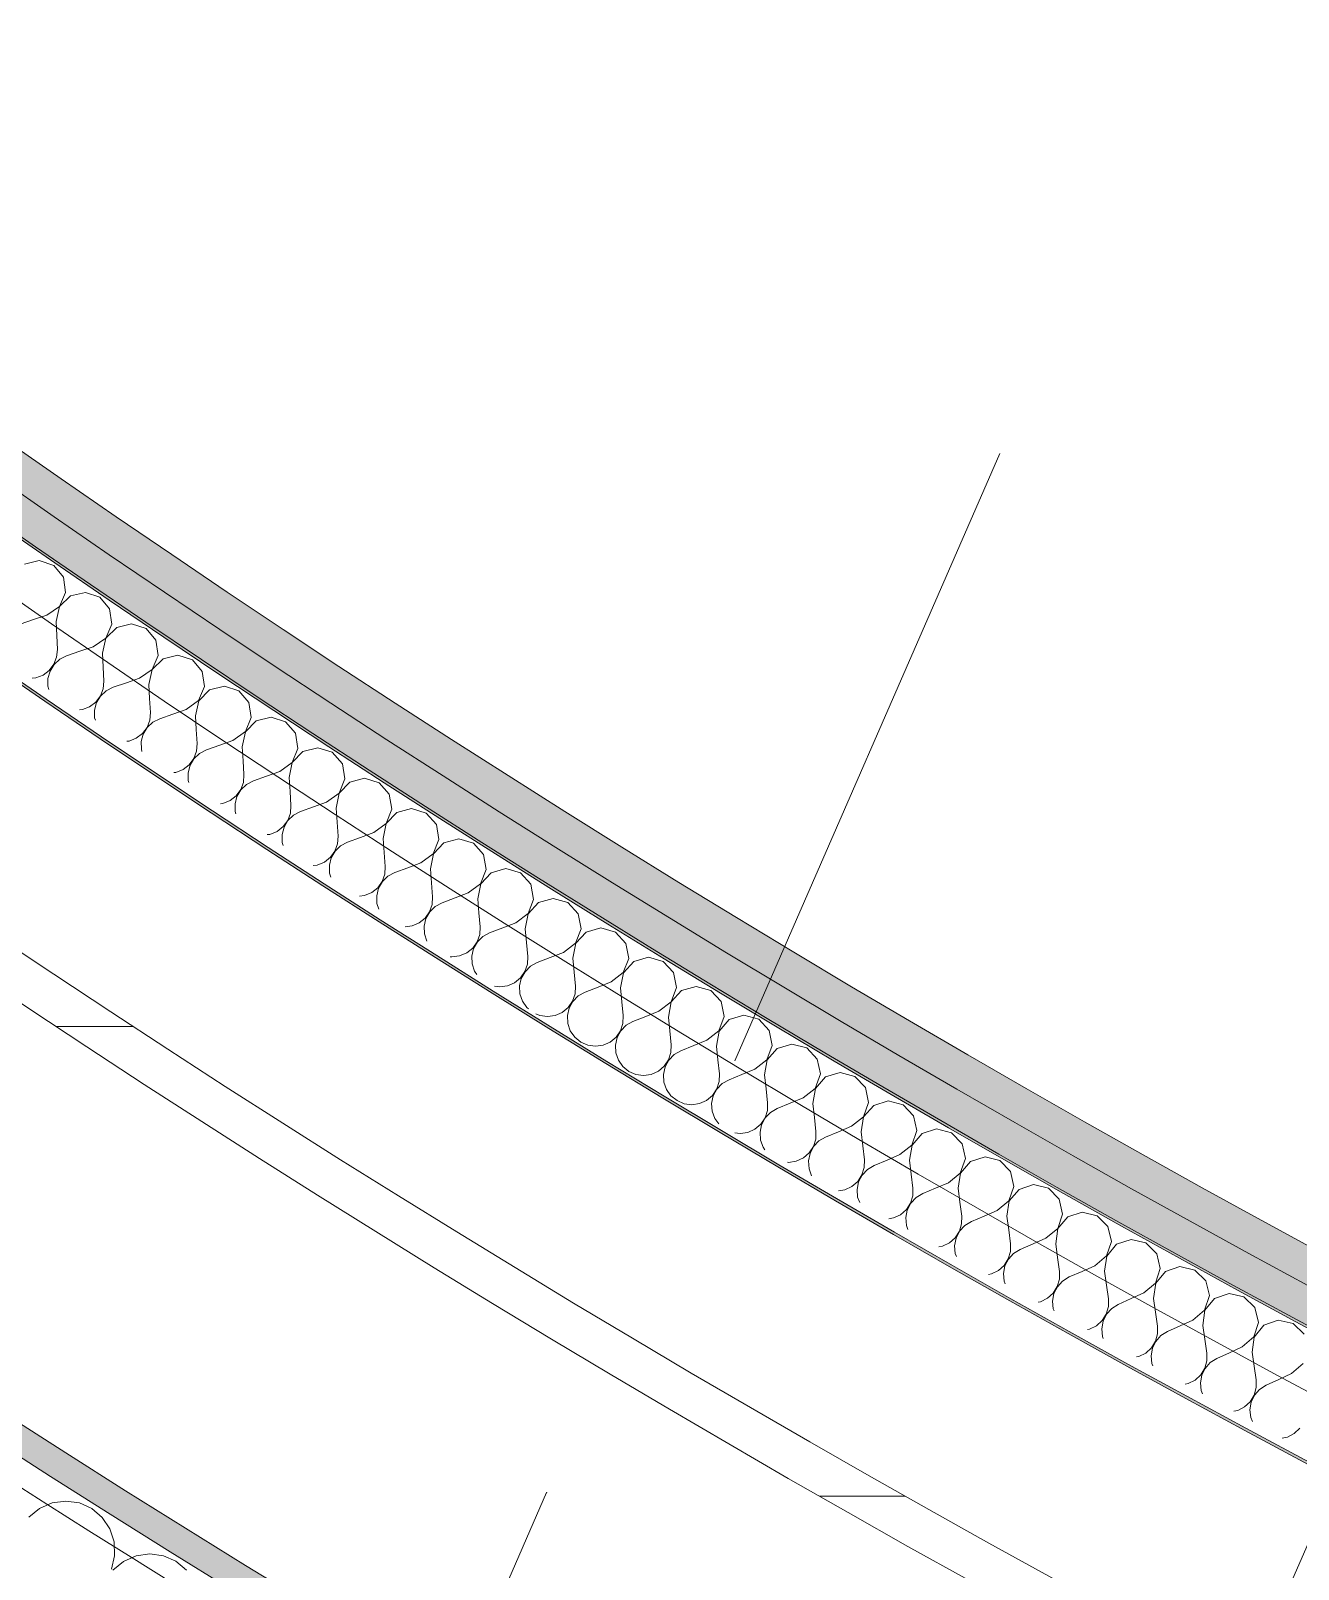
# Model space of a CAD drawing. Header units: millimetres. Extents: x -89663 to 74273, y -103666 to 18539.
# Drawn here: x -38769 to -38229, y -69031 to -68376 of the extents above; entities that cross this region are included whole.
import ezdxf
from ezdxf.enums import TextEntityAlignment as Align

# ---------------------------------------------------------------- set-up
doc = ezdxf.new("R2010")
doc.units = ezdxf.units.MM
doc.header["$MEASUREMENT"] = 0
for name, pattern in [('Dashed', [564.444447, 282.222223, -282.222223]), ('Double Dashed', [1093.611073, 529.166651, -211.666656, 141.111112, -211.666656]), ('Hidden Line', [55, 45, -10])]:
    doc.linetypes.add(name, pattern=pattern)
for name, color, linetype in [('A-25-M_Wall_Ext', 7, 'Continuous'), ('A-25-M_Wall_Int', 7, 'Continuous'), ('A-95-MC_Marker_Section_P2.Marker', 7, 'Continuous'), ('New_A-05-M_Gross_Int_Circulation', 7, 'Continuous'), ('New_A-15-MG_Structural_Grid_Phase_2', 7, 'Continuous'), ('New_A-20-M_Floor_Slab', 7, 'Continuous'), ('New_A-20-M_Hard_Landscape', 7, 'Continuous'), ('New_A-25-M_Wall_Ext', 7, 'Continuous'), ('New_A-25-M_Wall_Int', 7, 'Continuous'), ('New_A-40-M_Soft_Landscaping_P2', 7, 'Continuous')]:
    doc.layers.add(name, color=color, linetype=linetype)
for name, color, linetype, lineweight in [('A-25-M_Wall_Ext_Pen_No__87', 8, 'Continuous', 20), ('A-25-M_Wall_Int_Pen_No__193', 7, 'Continuous', 18), ('A-95-MC_Marker_Section_P2.Marker_Pen_No__1', 7, 'Continuous', 13), ('New_A-20-M_Floor_Slab_Pen_No__89', 8, 'Continuous', 20), ('New_A-25-M_Wall_Ext_Pen_No__87', 8, 'Continuous', 20), ('New_A-25-M_Wall_Int_Pen_No__1', 7, 'Continuous', 13), ('New_A-25-M_Wall_Int_Pen_No__150', 7, 'Continuous', 0), ('New_A-40-M_Soft_Landscaping_P2_Pen_No__150', 7, 'Continuous', 0), ('New_ArchiCAD Zone Stamps_Pen_No__9', 7, 'Continuous', 13)]:
    doc.layers.add(name, color=color, linetype=linetype, lineweight=lineweight)
for name, color, linetype, lineweight, true_color in [('A-25-M_Wall_Int_Pen_No__107', 7, 'Continuous', 15, 0xa6a6a6), ('A-25-M_Wall_Int_Pen_No__149', 7, 'Continuous', 0, 0x2a2a2a), ('New_A-05-M_Gross_Int_Circulation_Pen_No__74', 7, 'Continuous', 20, 0x606060), ('New_A-15-MG_Structural_Grid_Phase_2_Pen_No__222', 7, 'Continuous', 13, 0x65af33), ('New_A-20-M_Hard_Landscape_Pen_No__53', 7, 'Continuous', 35, 0x444444), ('New_A-25-M_Wall_Ext_Pen_No__107', 7, 'Continuous', 15, 0xa6a6a6), ('New_A-25-M_Wall_Ext_Pen_No__27', 7, 'Continuous', 50, 0x2a2a2a), ('New_A-25-M_Wall_Int_Pen_No__107', 7, 'Continuous', 15, 0xa6a6a6), ('New_A-25-M_Wall_Int_Pen_No__81', 7, 'Continuous', 20, 0x6a6a6a)]:
    doc.layers.add(name, color=color, linetype=linetype, lineweight=lineweight, true_color=true_color)
doc.styles.add('GENERATED_STYLE_1', font='')
doc.styles.add('GENERATED_STYLE_3', font='')
doc.styles.get('GENERATED_STYLE_1').set_extended_font_data('Arial', bold=True)
doc.styles.get('GENERATED_STYLE_3').set_extended_font_data('Arial')

# ---------------------------------------------------------------- blocks, each defined once
blk = doc.blocks.new('Stair 07 _INB 0168_3_1', base_point=(-36902.6, -62923.54))
at = {"layer": 'New_A-05-M_Gross_Int_Circulation_Pen_No__74', "linetype": 'Continuous'}
blk.add_arc((-35590.81, -64044.6), 5572.84, 205.17635, 243.44538, dxfattribs=at)
at = {"layer": 'New_ArchiCAD Zone Stamps_Pen_No__9'}
for tag, height, style, p in [('ROOM_NAME', 250, 'GENERATED_STYLE_1', (-37168.15, -61611.29)), ('zoneNameLine2', 250, 'GENERATED_STYLE_1', (-37356.58, -62043.42)), ('ROOM_NUMBER', 200, 'GENERATED_STYLE_3', (-37545.01, -62464.13)), ('measuredAreaCode', 200, 'GENERATED_STYLE_3', (-37702.04, -62824.24)), ('DUMMY_649', 200, 'GENERATED_STYLE_3', (-37394.63, -62958.28)), ('DUMMY_650', 200, 'GENERATED_STYLE_3', (-36905.29, -63171.66)), ('DUMMY_651', 133.33, 'GENERATED_STYLE_3', (-36626, -63278.2))]:
    blk.add_attdef(tag, text='', height=height, rotation=336.44041, dxfattribs=dict(at, style=style)).set_placement(p, align=Align.TOP_LEFT)
blk = doc.blocks.new('Mesh_5_1', base_point=(-56628.5, -71821.01))
at = {"layer": 'New_A-20-M_Hard_Landscape_Pen_No__53', "linetype": 'Continuous', "flags": 128}
blk.add_lwpolyline([(-50733.29, -76386.27), (-45824.1, -78214.16), (-37862.26, -79362.98), (-25566.81, -79831.65), (-15524.66, -79453.14, 0.018331), (-5629.03, -78358.93), (-5812.18, -77015.43, 0.064555), (8110.91, -71321.81), (8166.87, -71194.51), (9811.35, -67453.22), (11682.05, -63197.26), (9115.45, -62078.09), (8602.87, -63253.59), (5945.5, -69347.79, -0.091986), (-14657.07, -75939.89), (-17579.25, -76160.81, -0.138824), (-37194.67, -72335.54, -0.171752), (-44779.44, -64647.12), (-44956.5, -64631.22), (-45033.77, -63133.21), (-45111.04, -61635.21), (-45188.32, -60137.2), (-45265.59, -58639.19), (-51572.37, -58963.59)], format="xyb", dxfattribs=at)
blk = doc.blocks.new('Mesh_33_1', base_point=(-40933.13, -67038.12))
at = {"layer": 'New_A-40-M_Soft_Landscaping_P2_Pen_No__150', "linetype": 'Continuous', "flags": 128}
blk.add_lwpolyline([(-40933.13, -67038.12, 0.320491), (-40900.75, -69852.74, 0.075053), (-37194.67, -72335.54, 0.135492), (-17580.92, -76160.23), (-17996.04, -70642.96, -0.183873), (-38079.88, -69688.08, -0.169448), (-40869.93, -67158.76, -0.091733)], format="xyb", close=True, dxfattribs=at)
blk = doc.blocks.new('Mesh_34_1', base_point=(-38055.11, -69698.86))
at = {"layer": 'New_A-40-M_Soft_Landscaping_P2_Pen_No__150', "linetype": 'Continuous', "flags": 128}
blk.add_lwpolyline([(-38055.11, -69698.86, -0.169694), (-40869.93, -67158.76, 0.334983), (-40169.42, -69894.96, 0.065126), (-36684.41, -71850.78, 0.165018), (-17774.28, -73559.95), (-17996.04, -70642.96, -0.183626)], format="xyb", close=True, dxfattribs=at)
blk = doc.blocks.new('Slab_46_1', base_point=(-44734.13, -52924.74))
at = {"layer": 'New_A-20-M_Floor_Slab_Pen_No__89', "linetype": 'Continuous', "flags": 128}
blk.add_lwpolyline([(-44734.13, -52924.74), (-44734.3, -52924.72, -0.179811), (-34721.45, -33027.69), (-34721.92, -33027.18), (-25959.6, -24873.2), (-20981.62, -27043.85), (-17009.56, -17934.66), (-17703.34, -17189.12), (-11222.85, -11158.55), (-10852.64, -11556.37), (-2918.66, -4173.23), (921.42, -599.75), (3259.49, -1619.27), (2636.44, -2195.91), (2144.41, -3324.28), (-4596.33, -18782.94), (-10337.07, -31948.28), (-13252.03, -30677.22), (-20095.26, -46371.16, -0.415568), (-30017.22, -50195.91), (-38341.96, -69287.69, -0.234037), (-41521.39, -64901.11, -0.022084), (-42146.95, -60901.38), (-44895.69, -59706.59, -0.043731)], format="xyb", close=True, dxfattribs=at)
blk = doc.blocks.new('*X542')
at = {"layer": 'New_A-25-M_Wall_Int_Pen_No__150', "linetype": 'Continuous'}
for p, q in [((-38765.38, -68601.51), (-38771.73, -68602.97)), ((-38759.22, -68603.6), (-38765.38, -68601.51)), ((-38755.08, -68608.61), (-38759.22, -68603.6)), ((-38754.18, -68615.06), (-38755.08, -68608.61)), ((-38756.79, -68621.01), (-38754.18, -68615.06)), ((-38752.1, -68616.48), (-38756.72, -68621.07)), ((-38745.77, -68615), (-38752.1, -68616.48)), ((-38739.6, -68617.06), (-38745.77, -68615)), ((-38735.43, -68622.06), (-38739.6, -68617.06)), ((-38762.16, -68624.7), (-38756.79, -68621.01)), ((-38756.72, -68621.07), (-38758.22, -68627.4)), ((-38734.5, -68628.5), (-38735.43, -68622.06)), ((-38767.81, -68626.6), (-38773.46, -68628.49)), ((-38762.16, -68624.7), (-38767.81, -68626.6)), ((-38758.22, -68627.4), (-38757.95, -68633.35)), ((-38737.1, -68634.47), (-38734.5, -68628.5)), ((-38732.42, -68629.91), (-38737.02, -68634.52)), ((-38726.09, -68628.4), (-38732.42, -68629.91)), ((-38719.91, -68630.44), (-38726.09, -68628.4)), ((-38757.95, -68633.35), (-38757.68, -68639.31)), ((-38742.44, -68638.17), (-38737.1, -68634.47)), ((-38737.02, -68634.52), (-38738.49, -68640.86)), ((-38715.73, -68635.42), (-38719.91, -68630.44)), ((-38714.77, -68641.86), (-38715.73, -68635.42)), ((-38759.17, -68645.65), (-38757.98, -68642.58)), ((-38757.98, -68642.58), (-38757.68, -68639.31)), ((-38753.73, -68642.01), (-38756.67, -68643.48)), ((-38748.09, -68640.09), (-38753.73, -68642.01)), ((-38742.44, -68638.17), (-38748.09, -68640.09)), ((-38738.49, -68640.86), (-38738.2, -68646.81)), ((-38717.34, -68647.83), (-38714.77, -68641.86)), ((-38712.68, -68643.26), (-38717.26, -68647.89)), ((-38706.36, -68641.73), (-38712.68, -68643.26)), ((-38700.17, -68643.74), (-38706.36, -68641.73)), ((-38763.78, -68650.24), (-38761.15, -68648.27)), ((-38760.81, -68648.5), (-38761.69, -68651.67)), ((-38761.15, -68648.27), (-38759.17, -68645.65)), ((-38759.09, -68645.7), (-38760.81, -68648.5)), ((-38756.67, -68643.48), (-38759.09, -68645.7)), ((-38738.2, -68646.81), (-38737.91, -68652.76)), ((-38722.67, -68651.56), (-38717.34, -68647.83)), ((-38717.26, -68647.89), (-38718.71, -68654.23)), ((-38695.97, -68648.7), (-38700.17, -68643.74)), ((-38694.98, -68655.13), (-38695.97, -68648.7)), ((-38768.43, -68651.56), (-38766.86, -68651.42)), ((-38766.86, -68651.42), (-38763.78, -68650.24)), ((-38761.69, -68651.67), (-38761.67, -68654.96)), ((-38761.67, -68654.96), (-38761.27, -68656.33)), ((-38739.37, -68659.11), (-38738.2, -68656.04)), ((-38738.2, -68656.04), (-38737.91, -68652.76)), ((-38733.94, -68655.44), (-38736.88, -68656.93)), ((-38728.31, -68653.51), (-38733.94, -68655.44)), ((-38722.67, -68651.56), (-38728.31, -68653.51)), ((-38718.71, -68654.23), (-38718.4, -68660.18)), ((-38697.53, -68661.12), (-38694.98, -68655.13)), ((-38686.58, -68654.97), (-38692.89, -68656.53)), ((-38680.38, -68656.95), (-38686.58, -68654.97)), ((-38743.96, -68663.72), (-38741.34, -68661.74)), ((-38741, -68661.97), (-38741.86, -68665.14)), ((-38741.34, -68661.74), (-38739.37, -68659.11)), ((-38739.29, -68659.16), (-38741, -68661.97)), ((-38736.88, -68656.93), (-38739.29, -68659.16)), ((-38718.4, -68660.18), (-38718.07, -68666.13)), ((-38702.85, -68664.87), (-38697.53, -68661.12)), ((-38697.45, -68661.17), (-38698.87, -68667.52)), ((-38692.89, -68656.53), (-38697.45, -68661.17)), ((-38676.15, -68661.89), (-38680.38, -68656.95)), ((-38675.14, -68668.32), (-38676.15, -68661.89)), ((-38748.22, -68665.02), (-38747.03, -68664.91)), ((-38747.03, -68664.91), (-38743.96, -68663.72)), ((-38741.86, -68665.14), (-38741.83, -68668.43)), ((-38741.83, -68668.43), (-38741.51, -68669.49)), ((-38719.51, -68672.49), (-38718.35, -68669.41)), ((-38718.35, -68669.41), (-38718.07, -68666.13)), ((-38714.1, -68668.8), (-38717.03, -68670.3)), ((-38708.47, -68666.84), (-38714.1, -68668.8)), ((-38702.85, -68664.87), (-38708.47, -68666.84)), ((-38698.87, -68667.52), (-38698.53, -68673.47)), ((-38677.66, -68674.32), (-38675.14, -68668.32)), ((-38666.73, -68668.12), (-38673.05, -68669.71)), ((-38660.53, -68670.08), (-38666.73, -68668.12)), ((-38724.08, -68677.12), (-38721.47, -68675.12)), ((-38721.12, -68675.35), (-38721.98, -68678.53)), ((-38721.47, -68675.12), (-38719.51, -68672.49)), ((-38719.43, -68672.54), (-38721.12, -68675.35)), ((-38717.03, -68670.3), (-38719.43, -68672.54)), ((-38698.53, -68673.47), (-38698.19, -68679.42)), ((-38682.96, -68678.1), (-38677.66, -68674.32)), ((-38677.58, -68674.37), (-38678.98, -68680.73)), ((-38673.05, -68669.71), (-38677.58, -68674.37)), ((-38656.28, -68675.01), (-38660.53, -68670.08)), ((-38655.25, -68681.43), (-38656.28, -68675.01)), ((-38728.12, -68678.42), (-38727.15, -68678.32)), ((-38727.15, -68678.32), (-38724.08, -68677.12)), ((-38721.98, -68678.53), (-38721.93, -68681.82)), ((-38721.93, -68681.82), (-38721.66, -68682.72)), ((-38698.45, -68682.7), (-38698.19, -68679.42)), ((-38694.2, -68682.07), (-38697.12, -68683.58)), ((-38688.58, -68680.09), (-38694.2, -68682.07)), ((-38682.96, -68678.1), (-38688.58, -68680.09)), ((-38678.98, -68680.73), (-38678.62, -68686.68)), ((-38657.74, -68687.44), (-38655.25, -68681.43)), ((-38646.84, -68681.2), (-38653.14, -68682.81)), ((-38640.63, -68683.13), (-38646.84, -68681.2)), ((-38704.15, -68690.43), (-38701.55, -68688.42)), ((-38701.2, -68688.65), (-38702.04, -68691.83)), ((-38701.55, -68688.42), (-38699.6, -68685.78)), ((-38699.52, -68685.83), (-38701.2, -68688.65)), ((-38699.6, -68685.78), (-38698.45, -68682.7)), ((-38697.12, -68683.58), (-38699.52, -68685.83)), ((-38678.62, -68686.68), (-38678.24, -68692.63)), ((-38663.03, -68691.24), (-38657.74, -68687.44)), ((-38657.66, -68687.49), (-38659.03, -68693.86)), ((-38653.14, -68682.81), (-38657.66, -68687.49)), ((-38636.36, -68688.04), (-38640.63, -68683.13)), ((-38635.3, -68694.46), (-38636.36, -68688.04)), ((-38708.12, -68691.74), (-38707.21, -68691.65)), ((-38707.21, -68691.65), (-38704.15, -68690.43)), ((-38702.04, -68691.83), (-38701.98, -68695.12)), ((-38701.98, -68695.12), (-38701.7, -68696.02)), ((-38678.49, -68695.91), (-38678.24, -68692.63)), ((-38674.25, -68695.26), (-38677.16, -68696.78)), ((-38668.64, -68693.25), (-38674.25, -68695.26)), ((-38663.03, -68691.24), (-38668.64, -68693.25)), ((-38659.03, -68693.86), (-38658.64, -68699.8)), ((-38637.76, -68700.48), (-38635.3, -68694.46)), ((-38626.89, -68694.19), (-38633.19, -68695.83)), ((-38620.67, -68696.1), (-38626.89, -68694.19)), ((-38684.16, -68703.66), (-38681.57, -68701.64)), ((-38681.22, -68701.87), (-38682.05, -68705.05)), ((-38681.57, -68701.64), (-38679.63, -68698.99)), ((-38679.55, -68699.04), (-38681.22, -68701.87)), ((-38679.63, -68698.99), (-38678.49, -68695.91)), ((-38677.16, -68696.78), (-38679.55, -68699.04)), ((-38658.64, -68699.8), (-38658.25, -68705.75)), ((-38643.04, -68704.3), (-38637.76, -68700.48)), ((-38637.68, -68700.53), (-38639.03, -68706.9)), ((-38633.19, -68695.83), (-38637.68, -68700.53)), ((-38616.38, -68700.99), (-38620.67, -68696.1)), ((-38615.29, -68707.4), (-38616.38, -68700.99)), ((-38688.23, -68705), (-38687.21, -68704.89)), ((-38687.21, -68704.89), (-38684.16, -68703.66)), ((-38682.05, -68705.05), (-38681.97, -68708.34)), ((-38681.97, -68708.34), (-38681.65, -68709.38)), ((-38658.48, -68709.03), (-38658.25, -68705.75)), ((-38654.24, -68708.37), (-38657.15, -68709.9)), ((-38648.64, -68706.33), (-38654.24, -68708.37)), ((-38643.04, -68704.3), (-38648.64, -68706.33)), ((-38639.03, -68706.9), (-38638.62, -68712.84)), ((-38617.73, -68713.43), (-38615.29, -68707.4)), ((-38613.18, -68708.76), (-38617.65, -68713.48)), ((-38606.89, -68707.1), (-38613.18, -68708.76)), ((-38600.66, -68708.98), (-38606.89, -68707.1)), ((-38664.12, -68716.81), (-38661.53, -68714.78)), ((-38661.18, -68715.01), (-38662, -68718.19)), ((-38661.53, -68714.78), (-38659.6, -68712.12)), ((-38659.52, -68712.17), (-38661.18, -68715.01)), ((-38659.6, -68712.12), (-38658.48, -68709.03)), ((-38657.15, -68709.9), (-38659.52, -68712.17)), ((-38638.62, -68712.84), (-38638.19, -68718.79)), ((-38622.99, -68717.27), (-38617.73, -68713.43)), ((-38617.65, -68713.48), (-38618.97, -68719.86)), ((-38596.35, -68713.85), (-38600.66, -68708.98)), ((-38595.23, -68720.26), (-38596.35, -68713.85)), ((-38668.43, -68718.19), (-38667.17, -68718.05)), ((-38667.17, -68718.05), (-38664.12, -68716.81)), ((-38662, -68718.19), (-38661.91, -68721.48)), ((-38661.91, -68721.48), (-38661.49, -68722.81)), ((-38638.41, -68722.07), (-38638.19, -68718.79)), ((-38634.18, -68721.39), (-38637.08, -68722.93)), ((-38628.58, -68719.33), (-38634.18, -68721.39)), ((-38622.99, -68717.27), (-38628.58, -68719.33)), ((-38618.97, -68719.86), (-38618.53, -68725.8)), ((-38597.65, -68726.3), (-38595.23, -68720.26)), ((-38593.11, -68721.61), (-38597.57, -68726.35)), ((-38586.83, -68719.92), (-38593.11, -68721.61)), ((-38580.59, -68721.78), (-38586.83, -68719.92)), ((-38576.26, -68726.63), (-38580.59, -68721.78)), ((-38644.02, -68729.87), (-38641.44, -68727.83)), ((-38641.09, -68728.06), (-38641.89, -68731.24)), ((-38641.44, -68727.83), (-38639.52, -68725.16)), ((-38639.44, -68725.22), (-38641.09, -68728.06)), ((-38639.52, -68725.16), (-38638.41, -68722.07)), ((-38637.08, -68722.93), (-38639.44, -68725.22)), ((-38618.53, -68725.8), (-38618.09, -68731.74)), ((-38602.89, -68730.16), (-38597.65, -68726.3)), ((-38597.57, -68726.35), (-38598.86, -68732.73)), ((-38575.12, -68733.04), (-38576.26, -68726.63)), ((-38648.73, -68731.32), (-38647.06, -68731.12)), ((-38647.06, -68731.12), (-38644.02, -68729.87)), ((-38641.89, -68731.24), (-38641.79, -68734.53)), ((-38641.79, -68734.53), (-38641.22, -68736.32)), ((-38619.39, -68738.12), (-38618.29, -68735.03)), ((-38618.29, -68735.03), (-38618.09, -68731.74)), ((-38614.06, -68734.33), (-38616.96, -68735.88)), ((-38608.47, -68732.25), (-38614.06, -68734.33)), ((-38602.89, -68730.16), (-38608.47, -68732.25)), ((-38598.86, -68732.73), (-38598.4, -68738.67)), ((-38577.51, -68739.09), (-38575.12, -68733.04)), ((-38572.99, -68734.38), (-38577.43, -68739.14)), ((-38566.72, -68732.66), (-38572.99, -68734.38)), ((-38560.48, -68734.49), (-38566.72, -68732.66)), ((-38556.12, -68739.33), (-38560.48, -68734.49)), ((-38623.87, -68742.85), (-38621.3, -68740.8)), ((-38620.95, -68741.02), (-38621.73, -68744.21)), ((-38621.3, -68740.8), (-38619.39, -68738.12)), ((-38619.31, -68738.18), (-38620.95, -68741.02)), ((-38616.96, -68735.88), (-38619.31, -68738.18)), ((-38598.4, -68738.67), (-38597.93, -68744.62)), ((-38582.74, -68742.97), (-38577.51, -68739.09)), ((-38577.43, -68739.14), (-38578.7, -68745.52)), ((-38554.96, -68745.73), (-38556.12, -68739.33)), ((-38629.12, -68744.38), (-38626.9, -68744.12)), ((-38626.9, -68744.12), (-38623.87, -68742.85)), ((-38621.73, -68744.21), (-38621.62, -68747.5)), ((-38621.62, -68747.5), (-38620.84, -68749.9)), ((-38599.21, -68751), (-38598.12, -68747.9)), ((-38598.12, -68747.9), (-38597.93, -68744.62)), ((-38593.89, -68747.18), (-38596.78, -68748.75)), ((-38588.31, -68745.08), (-38593.89, -68747.18)), ((-38582.74, -68742.97), (-38588.31, -68745.08)), ((-38578.7, -68745.52), (-38578.21, -68751.46)), ((-38557.32, -68751.79), (-38554.96, -68745.73)), ((-38552.82, -68747.06), (-38557.24, -68751.84)), ((-38546.55, -68745.32), (-38552.82, -68747.06)), ((-38540.3, -68747.12), (-38546.55, -68745.32)), ((-38535.93, -68751.94), (-38540.3, -68747.12)), ((-38603.66, -68755.74), (-38601.1, -68753.68)), ((-38600.75, -68753.91), (-38601.52, -68757.1)), ((-38601.1, -68753.68), (-38599.21, -68751)), ((-38599.12, -68751.05), (-38600.75, -68753.91)), ((-38596.78, -68748.75), (-38599.12, -68751.05)), ((-38578.21, -68751.46), (-38577.71, -68757.4)), ((-38562.53, -68755.69), (-38557.32, -68751.79)), ((-38557.24, -68751.84), (-38558.48, -68758.23)), ((-38534.74, -68758.34), (-38535.93, -68751.94)), ((-38609.61, -68757.38), (-38606.69, -68757.02)), ((-38606.69, -68757.02), (-38603.66, -68755.74)), ((-38601.52, -68757.1), (-38601.39, -68760.39)), ((-38601.39, -68760.39), (-38600.36, -68763.52)), ((-38578.96, -68763.79), (-38577.89, -68760.69)), ((-38577.89, -68760.69), (-38577.71, -68757.4)), ((-38573.66, -68759.95), (-38576.55, -68761.53)), ((-38568.1, -68757.82), (-38573.66, -68759.95)), ((-38562.53, -68755.69), (-38568.1, -68757.82)), ((-38558.48, -68758.23), (-38557.97, -68764.17)), ((-38537.08, -68764.41), (-38534.74, -68758.34)), ((-38532.6, -68759.66), (-38537, -68764.46)), ((-38526.34, -68757.89), (-38532.6, -68759.66)), ((-38520.08, -68759.67), (-38526.34, -68757.89)), ((-38515.69, -68764.47), (-38520.08, -68759.67)), ((-38600.36, -68763.52), (-38600.34, -68763.56)), ((-38583.4, -68768.55), (-38580.85, -68766.48)), ((-38580.49, -68766.71), (-38581.26, -68769.9)), ((-38580.85, -68766.48), (-38578.96, -68763.79)), ((-38578.88, -68763.84), (-38580.49, -68766.71)), ((-38576.55, -68761.53), (-38578.88, -68763.84)), ((-38557.97, -68764.17), (-38557.45, -68770.1)), ((-38542.27, -68768.33), (-38537.08, -68764.41)), ((-38537, -68764.46), (-38538.21, -68770.85)), ((-38514.47, -68770.86), (-38515.69, -68764.47)), ((-38590.45, -68770.15), (-38589.7, -68770.26)), ((-38589.7, -68770.26), (-38586.43, -68769.85)), ((-38586.43, -68769.85), (-38583.4, -68768.55)), ((-38581.26, -68769.9), (-38581.11, -68773.19)), ((-38581.11, -68773.19), (-38580.07, -68776.32)), ((-38558.67, -68776.5), (-38557.61, -68773.39)), ((-38556.26, -68774.23), (-38558.59, -68776.55)), ((-38557.61, -68773.39), (-38557.45, -68770.1)), ((-38553.39, -68772.63), (-38556.26, -68774.23)), ((-38547.83, -68770.49), (-38553.39, -68772.63)), ((-38542.27, -68768.33), (-38547.83, -68770.49)), ((-38538.21, -68770.85), (-38537.67, -68776.79)), ((-38516.78, -68776.94), (-38514.47, -68770.86)), ((-38512.32, -68772.18), (-38516.7, -68776.99)), ((-38506.07, -68770.38), (-38512.32, -68772.18)), ((-38499.81, -68772.13), (-38506.07, -68770.38)), ((-38495.39, -68776.91), (-38499.81, -68772.13)), ((-38580.07, -68776.32), (-38579.14, -68777.68)), ((-38563.09, -68781.28), (-38560.54, -68779.2)), ((-38560.19, -68779.42), (-38560.94, -68782.62)), ((-38560.54, -68779.2), (-38558.67, -68776.5)), ((-38558.59, -68776.55), (-38560.19, -68779.42)), ((-38537.67, -68776.79), (-38537.13, -68782.72)), ((-38521.96, -68780.89), (-38527.51, -68783.06)), ((-38521.96, -68780.89), (-38516.78, -68776.94)), ((-38516.7, -68776.99), (-38517.89, -68783.39)), ((-38494.14, -68783.3), (-38495.39, -68776.91)), ((-38571.64, -68782.68), (-38569.38, -68783.01)), ((-38569.38, -68783.01), (-38566.11, -68782.59)), ((-38566.11, -68782.59), (-38563.09, -68781.28)), ((-38560.94, -68782.62), (-38560.78, -68785.91)), ((-38560.78, -68785.91), (-38559.72, -68789.03)), ((-38538.33, -68789.12), (-38537.28, -68786.01)), ((-38535.93, -68786.84), (-38538.24, -68789.17)), ((-38537.28, -68786.01), (-38537.13, -68782.72)), ((-38533.06, -68785.24), (-38535.93, -68786.84)), ((-38527.51, -68783.06), (-38533.06, -68785.24)), ((-38517.89, -68783.39), (-38517.33, -68789.32)), ((-38496.44, -68789.39), (-38494.14, -68783.3)), ((-38492, -68784.61), (-38496.35, -68789.44)), ((-38485.75, -68782.78), (-38492, -68784.61)), ((-38479.48, -68784.51), (-38485.75, -68782.78)), ((-38475.05, -68789.27), (-38479.48, -68784.51)), ((-38559.72, -68789.03), (-38557.85, -68791.76)), ((-38557.85, -68791.76), (-38557.17, -68792.32)), ((-38545.74, -68795.24), (-38542.72, -68793.92)), ((-38542.72, -68793.92), (-38540.18, -68791.83)), ((-38539.83, -68792.05), (-38540.57, -68795.25)), ((-38540.18, -68791.83), (-38538.33, -68789.12)), ((-38538.24, -68789.17), (-38539.83, -68792.05)), ((-38517.33, -68789.32), (-38516.76, -68795.26)), ((-38501.59, -68793.36), (-38507.13, -68795.56)), ((-38501.59, -68793.36), (-38496.44, -68789.39)), ((-38496.35, -68789.44), (-38497.51, -68795.84)), ((-38473.77, -68795.65), (-38475.05, -68789.27)), ((-38553.93, -68794.48), (-38552.28, -68795.21)), ((-38552.28, -68795.21), (-38549.01, -68795.68)), ((-38549.01, -68795.68), (-38545.74, -68795.24)), ((-38540.57, -68795.25), (-38540.39, -68798.54)), ((-38540.39, -68798.54), (-38539.32, -68801.66)), ((-38517.93, -68801.66), (-38516.89, -68798.54)), ((-38515.54, -68799.37), (-38517.84, -68801.71)), ((-38516.89, -68798.54), (-38516.76, -68795.26)), ((-38512.67, -68797.75), (-38515.54, -68799.37)), ((-38507.13, -68795.56), (-38512.67, -68797.75)), ((-38497.51, -68795.84), (-38496.93, -68801.77)), ((-38476.04, -68801.75), (-38473.77, -68795.65)), ((-38471.62, -68796.95), (-38475.95, -68801.8)), ((-38465.38, -68795.1), (-38471.62, -68796.95)), ((-38459.1, -68796.8), (-38465.38, -68795.1)), ((-38454.65, -68801.54), (-38459.1, -68796.8)), ((-38539.32, -68801.66), (-38537.44, -68804.38)), ((-38537.44, -68804.38), (-38534.88, -68806.48)), ((-38534.88, -68806.48), (-38531.85, -68807.81)), ((-38525.31, -68807.81), (-38522.3, -68806.48)), ((-38522.3, -68806.48), (-38519.77, -68804.37)), ((-38519.42, -68804.59), (-38520.14, -68807.8)), ((-38519.77, -68804.37), (-38517.93, -68801.66)), ((-38517.84, -68801.71), (-38519.42, -68804.59)), ((-38496.93, -68801.77), (-38496.33, -68807.7)), ((-38481.18, -68805.74), (-38486.71, -68807.97)), ((-38481.18, -68805.74), (-38476.04, -68801.75)), ((-38475.95, -68801.8), (-38477.09, -68808.21)), ((-38453.35, -68807.92), (-38454.65, -68801.54)), ((-38531.85, -68807.81), (-38528.58, -68808.26)), ((-38528.58, -68808.26), (-38525.31, -68807.81)), ((-38520.14, -68807.8), (-38519.96, -68811.09)), ((-38519.96, -68811.09), (-38518.87, -68814.2)), ((-38497.48, -68814.11), (-38496.46, -68810.99)), ((-38495.1, -68811.81), (-38497.39, -68814.16)), ((-38496.46, -68810.99), (-38496.33, -68807.7)), ((-38492.24, -68810.18), (-38495.1, -68811.81)), ((-38486.71, -68807.97), (-38492.24, -68810.18)), ((-38477.09, -68808.21), (-38476.47, -68814.14)), ((-38455.59, -68814.03), (-38453.35, -68807.92)), ((-38451.19, -68809.21), (-38455.5, -68814.08)), ((-38444.95, -68807.34), (-38451.19, -68809.21)), ((-38438.67, -68809.01), (-38444.95, -68807.34)), ((-38434.2, -68813.73), (-38438.67, -68809.01)), ((-38518.87, -68814.2), (-38516.98, -68816.91)), ((-38516.98, -68816.91), (-38514.41, -68819)), ((-38514.41, -68819), (-38511.38, -68820.32)), ((-38504.84, -68820.29), (-38501.83, -68818.95)), ((-38501.83, -68818.95), (-38499.31, -68816.84)), ((-38498.96, -68817.05), (-38499.67, -68820.26)), ((-38499.67, -68820.26), (-38499.47, -68823.55)), ((-38499.31, -68816.84), (-38497.48, -68814.11)), ((-38497.39, -68814.16), (-38498.96, -68817.05)), ((-38476.47, -68814.14), (-38475.86, -68820.07)), ((-38475.97, -68823.35), (-38475.86, -68820.07)), ((-38460.71, -68818.04), (-38466.23, -68820.29)), ((-38460.71, -68818.04), (-38455.59, -68814.03)), ((-38455.5, -68814.08), (-38456.61, -68820.49)), ((-38435.08, -68826.22), (-38432.87, -68820.1)), ((-38432.87, -68820.1), (-38434.2, -68813.73)), ((-38424.48, -68819.48), (-38430.7, -68821.38)), ((-38418.19, -68821.13), (-38424.48, -68819.48)), ((-38511.38, -68820.32), (-38508.1, -68820.76)), ((-38508.1, -68820.76), (-38504.84, -68820.29)), ((-38499.47, -68823.55), (-38498.37, -68826.66)), ((-38498.37, -68826.66), (-38496.46, -68829.36)), ((-38478.8, -68829.21), (-38476.97, -68826.48)), ((-38476.89, -68826.53), (-38478.44, -68829.43)), ((-38476.97, -68826.48), (-38475.97, -68823.35)), ((-38474.6, -68824.17), (-38476.89, -68826.53)), ((-38471.75, -68822.53), (-38474.6, -68824.17)), ((-38466.23, -68820.29), (-38471.75, -68822.53)), ((-38456.61, -68820.49), (-38455.97, -68826.42)), ((-38455.97, -68826.42), (-38455.33, -68832.34)), ((-38440.19, -68830.26), (-38435.08, -68826.22)), ((-38435, -68826.27), (-38436.08, -68832.69)), ((-38430.7, -68821.38), (-38435, -68826.27)), ((-38413.7, -68825.84), (-38418.19, -68821.13)), ((-38412.34, -68832.2), (-38413.7, -68825.84)), ((-38496.46, -68829.36), (-38493.89, -68831.44)), ((-38493.89, -68831.44), (-38490.85, -68832.75)), ((-38490.85, -68832.75), (-38487.57, -68833.17)), ((-38487.57, -68833.17), (-38484.31, -68832.69)), ((-38484.31, -68832.69), (-38481.31, -68831.33)), ((-38481.31, -68831.33), (-38478.8, -68829.21)), ((-38478.44, -68829.43), (-38479.14, -68832.64)), ((-38479.14, -68832.64), (-38478.92, -68835.92)), ((-38455.43, -68835.63), (-38455.33, -68832.34)), ((-38445.7, -68832.52), (-38451.22, -68834.79)), ((-38440.19, -68830.26), (-38445.7, -68832.52)), ((-38436.08, -68832.69), (-38435.42, -68838.61)), ((-38414.53, -68838.33), (-38412.34, -68832.2)), ((-38403.96, -68831.55), (-38410.17, -68833.47)), ((-38397.66, -68833.17), (-38403.96, -68831.55)), ((-38393.15, -68837.85), (-38397.66, -68833.17)), ((-38478.92, -68835.92), (-38477.82, -68839.03)), ((-38477.82, -68839.03), (-38476.15, -68841.36)), ((-38458.23, -68841.5), (-38456.42, -68838.76)), ((-38456.34, -68838.81), (-38457.88, -68841.71)), ((-38456.42, -68838.76), (-38455.43, -68835.63)), ((-38454.06, -68836.44), (-38456.34, -68838.81)), ((-38451.22, -68834.79), (-38454.06, -68836.44)), ((-38435.42, -68838.61), (-38434.75, -68844.53)), ((-38419.62, -68842.38), (-38414.53, -68838.33)), ((-38414.45, -68838.38), (-38415.5, -68844.8)), ((-38410.17, -68833.47), (-38414.45, -68838.38)), ((-38391.76, -68844.21), (-38393.15, -68837.85)), ((-38469.25, -68845.21), (-38466.99, -68845.5)), ((-38466.99, -68845.5), (-38463.73, -68845)), ((-38463.73, -68845), (-38460.73, -68843.63)), ((-38460.73, -68843.63), (-38458.23, -68841.5)), ((-38457.88, -68841.71), (-38458.56, -68844.93)), ((-38458.56, -68844.93), (-38458.33, -68848.21)), ((-38434.83, -68847.82), (-38434.75, -68844.53)), ((-38425.12, -68844.68), (-38430.63, -68846.96)), ((-38419.62, -68842.38), (-38425.12, -68844.68)), ((-38415.5, -68844.8), (-38414.81, -68850.72)), ((-38393.93, -68850.35), (-38391.76, -68844.21)), ((-38389.59, -68845.48), (-38393.85, -68850.4)), ((-38383.38, -68843.52), (-38389.59, -68845.48)), ((-38377.08, -68845.12), (-38383.38, -68843.52)), ((-38372.55, -68849.79), (-38377.08, -68845.12)), ((-38458.33, -68848.21), (-38457.21, -68851.31)), ((-38457.21, -68851.31), (-38456.47, -68852.34)), ((-38437.62, -68853.7), (-38435.81, -68850.96)), ((-38435.73, -68851.01), (-38437.26, -68853.91)), ((-38435.81, -68850.96), (-38434.83, -68847.82)), ((-38433.46, -68848.63), (-38435.73, -68851.01)), ((-38430.63, -68846.96), (-38433.46, -68848.63)), ((-38414.81, -68850.72), (-38414.12, -68856.64)), ((-38399, -68854.43), (-38393.93, -68850.35)), ((-38393.85, -68850.4), (-38394.87, -68856.83)), ((-38371.14, -68856.14), (-38372.55, -68849.79)), ((-38446.92, -68857.67), (-38446.36, -68857.74)), ((-38446.36, -68857.74), (-38443.1, -68857.23)), ((-38443.1, -68857.23), (-38440.11, -68855.85)), ((-38440.11, -68855.85), (-38437.62, -68853.7)), ((-38437.26, -68853.91), (-38437.93, -68857.13)), ((-38437.93, -68857.13), (-38437.69, -68860.42)), ((-38414.19, -68859.93), (-38414.12, -68856.64)), ((-38409.99, -68859.05), (-38412.82, -68860.73)), ((-38404.49, -68856.74), (-38409.99, -68859.05)), ((-38399, -68854.43), (-38404.49, -68856.74)), ((-38394.87, -68856.83), (-38394.16, -68862.74)), ((-38373.28, -68862.29), (-38371.14, -68856.14)), ((-38368.96, -68857.39), (-38373.19, -68862.33)), ((-38362.76, -68855.42), (-38368.96, -68857.39)), ((-38356.44, -68856.98), (-38362.76, -68855.42)), ((-38351.9, -68861.63), (-38356.44, -68856.98)), ((-38437.69, -68860.42), (-38436.58, -68863.44)), ((-38419.43, -68867.98), (-38416.95, -68865.82)), ((-38416.59, -68866.03), (-38417.25, -68869.25)), ((-38416.95, -68865.82), (-38415.16, -68863.07)), ((-38415.07, -68863.12), (-38416.59, -68866.03)), ((-38415.16, -68863.07), (-38414.19, -68859.93)), ((-38412.82, -68860.73), (-38415.07, -68863.12)), ((-38394.16, -68862.74), (-38393.44, -68868.66)), ((-38378.33, -68866.38), (-38373.28, -68862.29)), ((-38373.19, -68862.33), (-38374.19, -68868.76)), ((-38350.46, -68867.98), (-38351.9, -68861.63)), ((-38425.16, -68869.81), (-38422.41, -68869.37)), ((-38422.41, -68869.37), (-38419.43, -68867.98)), ((-38417.25, -68869.25), (-38416.99, -68872.53)), ((-38416.99, -68872.53), (-38416.13, -68874.84)), ((-38394.45, -68875.09), (-38393.5, -68871.95)), ((-38393.5, -68871.95), (-38393.44, -68868.66)), ((-38389.3, -68871.05), (-38392.12, -68872.74)), ((-38383.81, -68868.72), (-38389.3, -68871.05)), ((-38378.33, -68866.38), (-38383.81, -68868.72)), ((-38374.19, -68868.76), (-38373.46, -68874.68)), ((-38352.57, -68874.13), (-38350.46, -68867.98)), ((-38348.28, -68869.23), (-38352.49, -68874.18)), ((-38342.08, -68867.22), (-38348.28, -68869.23)), ((-38335.76, -68868.76), (-38342.08, -68867.22)), ((-38331.2, -68873.39), (-38335.76, -68868.76)), ((-38398.7, -68880.02), (-38396.23, -68877.85)), ((-38395.87, -68878.06), (-38396.51, -68881.28)), ((-38396.23, -68877.85), (-38394.45, -68875.09)), ((-38394.37, -68875.14), (-38395.87, -68878.06)), ((-38392.12, -68872.74), (-38394.37, -68875.14)), ((-38373.46, -68874.68), (-38372.71, -68880.59)), ((-38357.61, -68878.25), (-38363.09, -68880.61)), ((-38357.61, -68878.25), (-38352.57, -68874.13)), ((-38352.49, -68874.18), (-38353.46, -68880.62)), ((-38329.74, -68879.73), (-38331.2, -68873.39)), ((-38321.36, -68878.94), (-38327.54, -68880.97)), ((-38315.04, -68880.46), (-38321.36, -68878.94)), ((-38403.73, -68881.76), (-38401.68, -68881.42)), ((-38401.68, -68881.42), (-38398.7, -68880.02)), ((-38396.51, -68881.28), (-38396.25, -68884.57)), ((-38396.25, -68884.57), (-38395.59, -68886.3)), ((-38373.7, -68887.03), (-38372.76, -68883.88)), ((-38371.37, -68884.67), (-38373.61, -68887.08)), ((-38372.76, -68883.88), (-38372.71, -68880.59)), ((-38368.56, -68882.97), (-38371.37, -68884.67)), ((-38363.09, -68880.61), (-38368.56, -68882.97)), ((-38353.46, -68880.62), (-38352.7, -68886.53)), ((-38331.82, -68885.9), (-38329.74, -68879.73)), ((-38327.54, -68880.97), (-38331.74, -68885.94)), ((-38310.45, -68885.07), (-38315.04, -68880.46)), ((-38308.96, -68891.4), (-38310.45, -68885.07)), ((-38380.9, -68893.39), (-38377.93, -68891.97)), ((-38377.93, -68891.97), (-38375.47, -68889.8)), ((-38375.1, -68890), (-38375.73, -68893.23)), ((-38375.47, -68889.8), (-38373.7, -68887.03)), ((-38373.61, -68887.08), (-38375.1, -68890)), ((-38352.7, -68886.53), (-38351.93, -68892.44)), ((-38336.84, -68890.04), (-38342.31, -68892.42)), ((-38336.84, -68890.04), (-38331.82, -68885.9)), ((-38331.74, -68885.94), (-38332.68, -68892.38)), ((-38311.02, -68897.57), (-38308.96, -68891.4)), ((-38300.59, -68890.57), (-38306.76, -68892.63)), ((-38294.26, -68892.06), (-38300.59, -68890.57)), ((-38289.65, -68896.65), (-38294.26, -68892.06)), ((-38382.42, -68893.65), (-38380.9, -68893.39)), ((-38375.73, -68893.23), (-38375.45, -68896.51)), ((-38375.45, -68896.51), (-38374.95, -68897.82)), ((-38354.65, -68901.65), (-38352.89, -68898.88)), ((-38352.89, -68898.88), (-38351.96, -68895.73)), ((-38350.58, -68896.51), (-38352.81, -68898.93)), ((-38351.96, -68895.73), (-38351.93, -68892.44)), ((-38347.77, -68894.8), (-38350.58, -68896.51)), ((-38342.31, -68892.42), (-38347.77, -68894.8)), ((-38332.68, -68892.38), (-38331.9, -68898.29)), ((-38331.9, -68898.29), (-38331.11, -68904.2)), ((-38316.03, -68901.73), (-38311.02, -68897.57)), ((-38310.94, -68897.62), (-38311.86, -68904.06)), ((-38306.76, -68892.63), (-38310.94, -68897.62)), ((-38288.14, -68902.98), (-38289.65, -68896.65)), ((-38361.23, -68905.47), (-38360.07, -68905.27)), ((-38360.07, -68905.27), (-38357.1, -68903.84)), ((-38357.1, -68903.84), (-38354.65, -68901.65)), ((-38354.29, -68901.86), (-38354.9, -68905.09)), ((-38354.9, -68905.09), (-38354.6, -68908.37)), ((-38352.81, -68898.93), (-38354.29, -68901.86)), ((-38331.12, -68907.49), (-38331.11, -68904.2)), ((-38321.48, -68904.14), (-38326.94, -68906.54)), ((-38316.03, -68901.73), (-38321.48, -68904.14)), ((-38311.86, -68904.06), (-38311.05, -68909.97)), ((-38290.17, -68909.16), (-38288.14, -68902.98)), ((-38285.94, -68904.2), (-38290.09, -68909.21)), ((-38279.77, -68902.12), (-38285.94, -68904.2)), ((-38273.43, -68903.58), (-38279.77, -68902.12)), ((-38268.81, -68908.15), (-38273.43, -68903.58)), ((-38354.6, -68908.37), (-38354.21, -68909.39)), ((-38333.78, -68913.43), (-38332.04, -68910.64)), ((-38331.95, -68910.69), (-38333.42, -68913.63)), ((-38332.04, -68910.64), (-38331.12, -68907.49)), ((-38329.73, -68908.27), (-38331.95, -68910.69)), ((-38326.94, -68906.54), (-38329.73, -68908.27)), ((-38311.05, -68909.97), (-38310.23, -68915.87)), ((-38295.16, -68913.34), (-38290.17, -68909.16)), ((-38290.09, -68909.21), (-38290.98, -68915.66)), ((-38267.27, -68914.48), (-38268.81, -68908.15)), ((-38340.14, -68917.24), (-38339.19, -68917.07)), ((-38339.19, -68917.07), (-38336.23, -68915.62)), ((-38336.23, -68915.62), (-38333.78, -68913.43)), ((-38333.42, -68913.63), (-38334.02, -68916.86)), ((-38334.02, -68916.86), (-38333.71, -68920.14)), ((-38310.23, -68919.16), (-38310.23, -68915.87)), ((-38306.05, -68918.2), (-38308.84, -68919.93)), ((-38300.6, -68915.77), (-38306.05, -68918.2)), ((-38295.16, -68913.34), (-38300.6, -68915.77)), ((-38290.98, -68915.66), (-38290.15, -68921.56)), ((-38269.28, -68920.66), (-38267.27, -68914.48)), ((-38265.06, -68915.68), (-38269.19, -68920.71)), ((-38258.9, -68913.58), (-38265.06, -68915.68)), ((-38252.56, -68915.01), (-38258.9, -68913.58)), ((-38247.91, -68919.57), (-38252.56, -68915.01)), ((-38333.71, -68920.14), (-38333.37, -68921.01)), ((-38312.87, -68925.11), (-38311.13, -68922.32)), ((-38311.05, -68922.37), (-38312.5, -68925.31)), ((-38311.13, -68922.32), (-38310.23, -68919.16)), ((-38308.84, -68919.93), (-38311.05, -68922.37)), ((-38290.15, -68921.56), (-38289.3, -68927.46)), ((-38274.25, -68924.87), (-38279.68, -68927.32)), ((-38274.25, -68924.87), (-38269.28, -68920.66)), ((-38269.19, -68920.71), (-38270.06, -68927.16)), ((-38246.35, -68925.88), (-38247.91, -68919.57)), ((-38237.99, -68924.95), (-38244.14, -68927.08)), ((-38231.64, -68926.36), (-38237.99, -68924.95)), ((-38319.16, -68928.94), (-38318.26, -68928.77)), ((-38318.26, -68928.77), (-38315.3, -68927.32)), ((-38315.3, -68927.32), (-38312.87, -68925.11)), ((-38312.5, -68925.31), (-38313.09, -68928.55)), ((-38313.09, -68928.55), (-38312.77, -68931.82)), ((-38290.18, -68933.91), (-38289.29, -68930.75)), ((-38287.9, -68931.51), (-38290.1, -68933.96)), ((-38289.29, -68930.75), (-38289.3, -68927.46)), ((-38285.11, -68929.76), (-38287.9, -68931.51)), ((-38279.68, -68927.32), (-38285.11, -68929.76)), ((-38270.06, -68927.16), (-38269.2, -68933.06)), ((-38248.33, -68932.08), (-38246.35, -68925.88)), ((-38244.14, -68927.08), (-38248.25, -68932.13)), ((-38226.97, -68930.89), (-38231.64, -68926.36)), ((-38312.77, -68931.82), (-38312.42, -68932.7)), ((-38294.33, -68938.92), (-38291.9, -68936.71)), ((-38291.54, -68936.91), (-38292.11, -68940.14)), ((-38291.9, -68936.71), (-38290.18, -68933.91)), ((-38290.1, -68933.96), (-38291.54, -68936.91)), ((-38269.2, -68933.06), (-38268.33, -68938.96)), ((-38253.28, -68936.3), (-38258.71, -68938.78)), ((-38253.28, -68936.3), (-38248.33, -68932.08)), ((-38248.25, -68932.13), (-38249.09, -68938.58)), ((-38298.29, -68940.58), (-38297.28, -68940.39)), ((-38297.28, -68940.39), (-38294.33, -68938.92)), ((-38292.11, -68940.14), (-38291.78, -68943.42)), ((-38291.78, -68943.42), (-38291.37, -68944.44)), ((-38269.18, -68945.41), (-38268.31, -68942.24)), ((-38266.91, -68943.01), (-38269.1, -68945.46)), ((-38268.31, -68942.24), (-38268.33, -68938.96)), ((-38264.13, -68941.25), (-38266.91, -68943.01)), ((-38258.71, -68938.78), (-38264.13, -68941.25)), ((-38249.09, -68938.58), (-38248.2, -68944.47)), ((-38248.2, -68944.47), (-38247.31, -68950.37)), ((-38232.27, -68947.65), (-38227.34, -68943.41)), ((-38276.25, -68951.92), (-38273.31, -68950.44)), ((-38273.31, -68950.44), (-38270.89, -68948.22)), ((-38270.52, -68948.42), (-38271.09, -68951.65)), ((-38270.89, -68948.22), (-38269.18, -68945.41)), ((-38269.1, -68945.46), (-38270.52, -68948.42)), ((-38247.27, -68953.66), (-38247.31, -68950.37)), ((-38237.68, -68950.15), (-38243.1, -68952.64)), ((-38232.27, -68947.65), (-38237.68, -68950.15)), ((-38277.52, -68952.17), (-38276.25, -68951.92)), ((-38271.09, -68951.65), (-38270.74, -68954.93)), ((-38270.74, -68954.93), (-38270.2, -68956.25)), ((-38249.83, -68959.64), (-38248.13, -68956.83)), ((-38248.05, -68956.87), (-38249.46, -68959.84)), ((-38248.13, -68956.83), (-38247.27, -68953.66)), ((-38245.87, -68954.41), (-38248.05, -68956.87)), ((-38243.1, -68952.64), (-38245.87, -68954.41)), ((-38256.86, -68963.69), (-38255.17, -68963.37)), ((-38255.17, -68963.37), (-38252.24, -68961.87)), ((-38252.24, -68961.87), (-38249.83, -68959.64)), ((-38249.46, -68959.84), (-38250.01, -68963.08)), ((-38250.01, -68963.08), (-38249.65, -68966.35)), ((-38249.65, -68966.35), (-38248.92, -68968.12)), ((-38236.29, -68975.17), (-38234.05, -68974.72)), ((-38234.05, -68974.72), (-38231.12, -68973.22)), ((-38231.12, -68973.22), (-38228.72, -68970.97))]:
    blk.add_line(p, q, dxfattribs=at)
blk = doc.blocks.new('Wall_143_1', base_point=(-40577.04, -66482.19))
at = {"layer": 'New_A-25-M_Wall_Int_Pen_No__107', "linetype": 'Continuous'}
for points in [[(-40621.21, -66427.56), (-40621.24, -66427.65, 0.161651), (-38098.7, -68976.58), (-38092.69, -68962.8, -0.161556), (-40607.26, -66422.08)], [(-40628.49, -66446.53), (-40628.54, -66446.68, 0.16107), (-38104.71, -68990.35), (-38098.7, -68976.58, -0.160976), (-40614.58, -66441.07)]]:
    blk.add_hatch(color=256, dxfattribs=at).paths.add_polyline_path(points)
at = {"layer": 'New_A-25-M_Wall_Int_Pen_No__81', "linetype": 'Continuous', "lineweight": 0, "true_color": 0x353535}
for points in [[(-40628.97, -66447.8), (-40629.03, -66447.94, 0.161031), (-38105.11, -68991.27), (-38104.71, -68990.35, -0.16103), (-40628.15, -66447.47)], [(-40653.73, -66512.31, 0.15909), (-38125.53, -69038.1), (-38125.13, -69037.18, -0.159083), (-40652.79, -66511.94)]]:
    blk.add_hatch(color=250, dxfattribs=at).paths.add_polyline_path(points)
at = {"layer": 'New_A-25-M_Wall_Int_Pen_No__1', "linetype": 'Continuous'}
for radius, start, end in [(5676.01, 206.19721, 243.05793), (5691.01, 206.48778, 243.06686), (5706.01, 206.48456, 243.07573), (5707.01, 206.9878, 243.07632), (5758.01, 206.948511, 243.106149), (5757.01, 206.94947, 243.105569)]:
    blk.add_arc((-35520.95, -63902.84), radius, start, end, dxfattribs=at)
at = {"layer": 'New_A-25-M_Wall_Int', "color": 250, "lineweight": 50, "true_color": 0x2a2a2a}
blk.add_blockref('*X542', (0, 0), dxfattribs=at)
blk = doc.blocks.new('Wall_231_1', base_point=(-38294.61, -69816.87))
at = {"layer": 'A-25-M_Wall_Ext_Pen_No__87', "linetype": 'Hidden Line'}
blk.add_arc((-26785.33, -43777.18), 28469.79, 246.155056, 336.760928, dxfattribs=at)
blk = doc.blocks.new('Wall_232_1', base_point=(-41867.68, -65448.92))
at = {"layer": 'A-25-M_Wall_Ext_Pen_No__87', "linetype": 'Hidden Line'}
for radius, start, end in [(6194.09, 193.727472, 244.836991), (6533.09, 193.696044, 244.871747)]:
    blk.add_arc((-35520.36, -63902.08), radius, start, end, dxfattribs=at)
blk = doc.blocks.new('*X701')
at = {"layer": 'A-25-M_Wall_Int_Pen_No__107', "linetype": 'Continuous'}
for p, q in [((-38765.3, -69005.06), (-38759.9, -69002.72)), ((-38759.9, -69002.72), (-38754.09, -69001.94)), ((-38754.09, -69001.94), (-38748.31, -69002.78)), ((-38748.31, -69002.78), (-38742.99, -69005.18)), ((-38769.88, -69008.79), (-38765.3, -69005.06)), ((-38742.99, -69005.18), (-38738.55, -69008.94)), ((-38738.55, -69008.94), (-38735.31, -69013.8)), ((-38735.31, -69013.8), (-38733.51, -69019.39)), ((-38733.51, -69019.39), (-38733.31, -69025.27)), ((-38733.31, -69025.27), (-38734.7, -69031.01)), ((-38734.08, -69031.4), (-38729.52, -69027.64)), ((-38729.52, -69027.64), (-38724.13, -69025.26)), ((-38724.13, -69025.26), (-38718.33, -69024.44)), ((-38718.33, -69024.44), (-38712.54, -69025.24)), ((-38712.54, -69025.24), (-38707.21, -69027.6)), ((-38707.21, -69027.6), (-38702.74, -69031.33))]:
    blk.add_line(p, q, dxfattribs=at)
blk = doc.blocks.new('Wall_253_1', base_point=(-40952.9, -66526.24))
at = {"layer": 'A-25-M_Wall_Int_Pen_No__107', "linetype": 'Continuous'}
h = blk.add_hatch(dxfattribs=at)
h.set_pattern_fill('Plywood_0001', color=256, style=0, pattern_type=2)
h.set_pattern_definition([(0, (0, 0), (0, 200), [])])
h.paths.add_polyline_path([(-38154.38, -69129.28, -0.160154), (-40741.86, -66546.92), (-40758.69, -66553.53, 0.160229), (-38162.48, -69145.36)])
blk.add_hatch(color=256, dxfattribs=at).paths.add_polyline_path([(-40910.14, -66613, 0.16088), (-38235.38, -69290.03), (-38229.98, -69279.31, -0.160833), (-40898.92, -66608.6)])
at = {"layer": 'A-25-M_Wall_Int_Pen_No__149', "linetype": 'Continuous'}
for radius, start in [(5852.8, 206.859003), (6122.8, 206.619388)]:
    blk.add_arc((-35520.46, -63902.65), radius, start, 243.254545, dxfattribs=at)
at = {"layer": 'A-25-M_Wall_Int_Pen_No__193', "linetype": 'Continuous'}
for radius, start in [(5870.8, 206.84234), (6020.8, 206.707373), (6032.8, 206.696866)]:
    blk.add_arc((-35520.46, -63902.65), radius, start, 243.254545, dxfattribs=at)
at = {"layer": 'A-25-M_Wall_Int', "color": 250, "lineweight": 50, "true_color": 0x2a2a2a}
blk.add_blockref('*X701', (0, 0), dxfattribs=at)
blk = doc.blocks.new('Standard grid marker_25')
at = {"layer": 'New_A-15-MG_Structural_Grid_Phase_2_Pen_No__222', "linetype": 'Double Dashed'}
blk.add_arc((0, 0), 6044.09, 0, 51.078354, dxfattribs=at)
blk = doc.blocks.new('Wall_318_1', base_point=(-41145.89, -66576.68))
at = {"layer": 'New_A-25-M_Wall_Ext_Pen_No__107', "linetype": 'Continuous', "lineweight": 0, "true_color": 0x535353}
blk.add_hatch(color=251, dxfattribs=at).paths.add_polyline_path([(-41189.78, -66605.81), (-41232.97, -66626.41, 0.173001), (-38217.53, -69627.61), (-38175.98, -69536.65, -0.172952), (-41142.71, -66583.35)])
at = {"layer": 'New_A-25-M_Wall_Ext_Pen_No__27', "linetype": 'Continuous'}
for radius, end in [(6231.96, 244.754741), (6331.96, 244.765698)]:
    blk.add_arc((-35518.08, -63899.9), radius, 205.50534, end, dxfattribs=at)
blk = doc.blocks.new('Wall_319_1', base_point=(-41698.64, -64862.04))
at = {"layer": 'New_A-25-M_Wall_Ext_Pen_No__87', "linetype": 'Hidden Line'}
for radius in [6237.22, 6287.22]:
    blk.add_arc((-35538.5, -63884.51), radius, 189.016861, 244.969448, dxfattribs=at)
blk = doc.blocks.new('Cutting Plane_6_1', base_point=(-15692.37, -10945.86))
at = {"layer": 'A-95-MC_Marker_Section_P2.Marker_Pen_No__1', "linetype": 'Dashed'}
for p, q in [((-20307.68, -27164.23), (-38549.43, -68998.36)), ((-38549.43, -68998.36), (-39408.37, -70968.17))]:
    blk.add_line(p, q, dxfattribs=at)
blk.add_point((-38549.43, -68998.36), dxfattribs=at)

msp = doc.modelspace()

# ---------------------------------------------------------------- block references
at = {"layer": 'A-25-M_Wall_Ext', "color": 250, "lineweight": 50, "true_color": 0x2a2a2a}
for name, p in [('Wall_231_1', (-38294.61, -69816.87)), ('Wall_232_1', (-41867.68, -65448.92))]:
    msp.add_blockref(name, p, dxfattribs=at)
at = {"layer": 'A-25-M_Wall_Int', "color": 250, "lineweight": 50, "true_color": 0x2a2a2a}
msp.add_blockref('Wall_253_1', (-40952.9, -66526.24), dxfattribs=at)
at = {"layer": 'A-95-MC_Marker_Section_P2.Marker'}
msp.add_blockref('Cutting Plane_6_1', (-15692.37, -10945.86), dxfattribs=at)
at = {"layer": 'New_A-05-M_Gross_Int_Circulation', "linetype": 'Continuous'}
msp.add_blockref('Stair 07 _INB 0168_3_1', (-36902.6, -62923.54), dxfattribs=at)
at = {"layer": 'New_A-15-MG_Structural_Grid_Phase_2', "color": 8, "linetype": 'Continuous', "lineweight": 15, "zscale": 1000, "rotation": 193.7422622324414}
msp.add_blockref('Standard grid marker_25', (-35520.36, -63902.08), dxfattribs=at)
at = {"layer": 'New_A-20-M_Floor_Slab', "color": 8, "linetype": 'Continuous', "lineweight": 20}
msp.add_blockref('Slab_46_1', (-44734.13, -52924.74), dxfattribs=at)
at = {"layer": 'New_A-20-M_Hard_Landscape', "color": 49, "lineweight": 35, "true_color": 0x444444}
msp.add_blockref('Mesh_5_1', (-56628.5, -71821.01), dxfattribs=at)
at = {"layer": 'New_A-25-M_Wall_Ext', "color": 250, "lineweight": 50, "true_color": 0x2a2a2a}
for name, p in [('Wall_318_1', (-41145.89, -66576.68)), ('Wall_319_1', (-41698.64, -64862.04))]:
    msp.add_blockref(name, p, dxfattribs=at)
at = {"layer": 'New_A-25-M_Wall_Int', "color": 250, "lineweight": 50, "true_color": 0x2a2a2a}
msp.add_blockref('Wall_143_1', (-40577.04, -66482.19), dxfattribs=at)
at = {"layer": 'New_A-40-M_Soft_Landscaping_P2'}
for name, p in [('Mesh_33_1', (-40933.13, -67038.12)), ('Mesh_34_1', (-38055.11, -69698.86))]:
    msp.add_blockref(name, p, dxfattribs=at)

doc.saveas('drawing.dxf')
